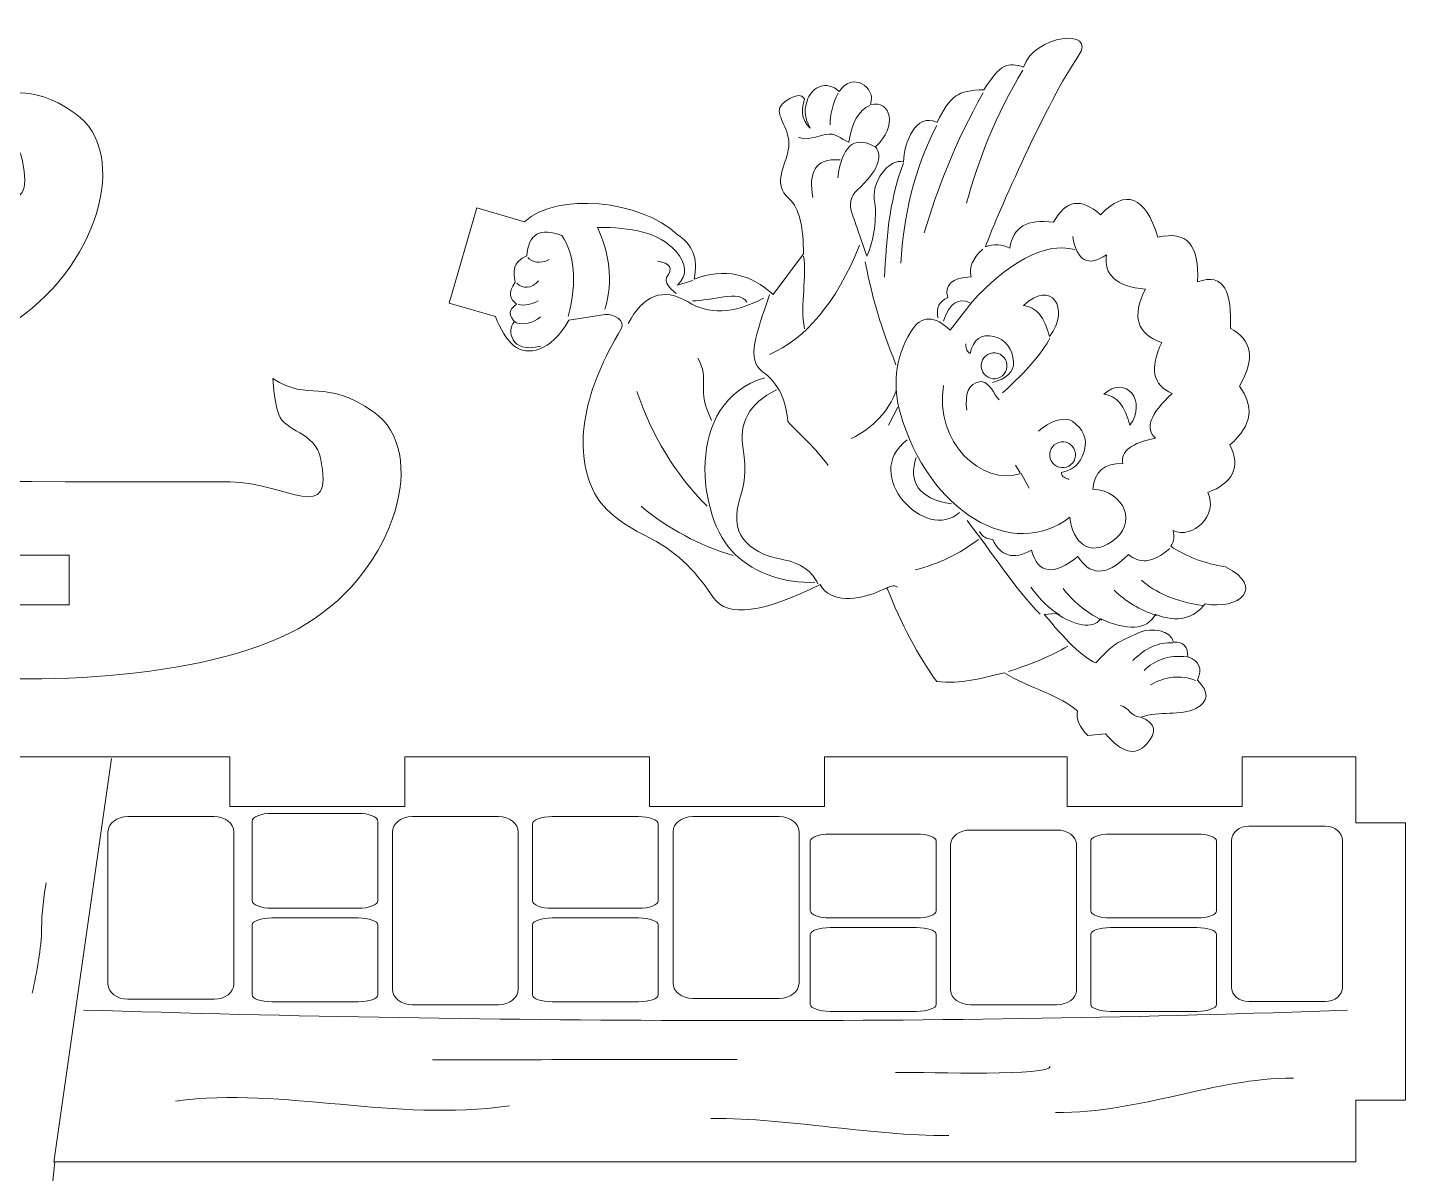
# Model space of a CAD drawing. Header units: centimetres. Extents: x -16.2 to 16.2, y -18.7 to 18.7.
# Drawn here: x -1.65 to 6.68, y 11.78 to 18.71 of the extents above; entities that cross this region are included whole.
import ezdxf

# ---------------------------------------------------------------- set-up
doc = ezdxf.new("R2010")
doc.units = ezdxf.units.CM
doc.header["$MEASUREMENT"] = 0
doc.layers.add('layer 1', color=7, linetype='Continuous')

msp = doc.modelspace()

# ---------------------------------------------------------------- linework, layer by layer
at = {"layer": 'layer 1', "color": 240, "lineweight": 9}
for points, knots in [([(-15.74537, 18.27541), (-15.74537, 18.27541), (-14.22938, 17.47435), (-14.22938, 17.47435), (-14.22938, 17.47435), (-14.22938, 17.47435), (-13.02901, 18.70511), (-13.02901, 18.70511), (-13.02901, 18.70511), (-13.02901, 18.70511), (-13.1889, 17.78082), (-13.1889, 17.78082), (-13.1889, 17.78082), (-9.2935, 17.78083), (-5.27611, 17.78358), (-2.2268, 17.78082), (-2.2268, 17.78082), (-1.88546, 17.78051), (-1.59526, 17.49225), (-1.68437, 17.91549), (-1.68437, 17.91549), (-1.71751, 18.07285), (-1.90271, 18.07797), (-1.93671, 18.17915), (-1.93671, 18.17915), (-1.96315, 18.25783), (-1.96801, 18.33661), (-1.97175, 18.39679), (-1.97175, 18.39679), (-1.74883, 18.24921), (-1.66489, 18.40637), (-1.36293, 18.19385), (-1.36293, 18.19385), (-1.02394, 17.95528), (-1.22515, 17.24724), (-1.76728, 16.91337), (-1.76728, 16.91337), (-2.30803, 16.58034), (-3.39943, 16.52777), (-4.14095, 16.61992), (-4.14095, 16.61992), (-6.28019, 16.88578), (-7.03886, 15.86755), (-7.72677, 16.817), (-7.72677, 16.817), (-8.76906, 15.77471), (-11.01886, 16.99755), (-12.03905, 16.38244), (-12.03905, 16.38244), (-12.03905, 16.38244), (-11.78061, 16.25506), (-11.78061, 16.25506), (-11.78061, 16.25506), (-11.78061, 16.25506), (-13.47993, 16.00997), (-13.47993, 16.00997), (-13.47993, 16.00997), (-13.47993, 16.00997), (-13.72501, 14.31066), (-13.72501, 14.31066), (-13.72501, 14.31066), (-13.72501, 14.31066), (-13.85239, 14.56909), (-13.85239, 14.56909), (-13.85239, 14.56909), (-14.46751, 13.5489), (-13.24466, 11.2991), (-14.28695, 10.25681), (-14.28695, 10.25681), (-13.33751, 9.5689), (-14.35573, 8.81023), (-14.08988, 6.671), (-14.08988, 6.671), (-13.99773, 5.92947), (-14.0503, 4.83807), (-14.38333, 4.29732), (-14.38333, 4.29732), (-14.7172, 3.75519), (-15.42524, 3.55398), (-15.66381, 3.89297), (-15.66381, 3.89297), (-15.87633, 4.19493), (-15.71917, 4.27888), (-15.86675, 4.50179), (-15.86675, 4.50179), (-15.80657, 4.49805), (-15.72779, 4.49319), (-15.6491, 4.46675), (-15.6491, 4.46675), (-15.54792, 4.43276), (-15.5428, 4.24755), (-15.38544, 4.21442), (-15.38544, 4.21442), (-14.96221, 4.12531), (-15.25035, 4.41325), (-15.25057, 4.75462), (-15.25057, 4.75462), (-15.25249, 7.80471), (-15.24967, 11.82329), (-15.25056, 15.71964), (-15.25056, 15.71964), (-15.25056, 15.71964), (-16.17507, 15.55905), (-16.17507, 15.55905), (-16.17507, 15.55905), (-16.17507, 15.55905), (-14.94431, 16.75942), (-14.94431, 16.75942), (-14.94431, 16.75942), (-14.94431, 16.75942), (-15.74537, 18.27541), (-15.74537, 18.27541)], [0, 0, 0, 0, 0.0344828, 0.0344828, 0.0344828, 0.0344828, 0.0689655, 0.0689655, 0.0689655, 0.0689655, 0.1034483, 0.1034483, 0.1034483, 0.1034483, 0.137931, 0.137931, 0.137931, 0.137931, 0.1724138, 0.1724138, 0.1724138, 0.1724138, 0.2068966, 0.2068966, 0.2068966, 0.2068966, 0.2413793, 0.2413793, 0.2413793, 0.2413793, 0.2758621, 0.2758621, 0.2758621, 0.2758621, 0.3103448, 0.3103448, 0.3103448, 0.3103448, 0.3448276, 0.3448276, 0.3448276, 0.3448276, 0.3793103, 0.3793103, 0.3793103, 0.3793103, 0.4137931, 0.4137931, 0.4137931, 0.4137931, 0.4482759, 0.4482759, 0.4482759, 0.4482759, 0.4827586, 0.4827586, 0.4827586, 0.4827586, 0.5172414, 0.5172414, 0.5172414, 0.5172414, 0.5517241, 0.5517241, 0.5517241, 0.5517241, 0.5862069, 0.5862069, 0.5862069, 0.5862069, 0.6206897, 0.6206897, 0.6206897, 0.6206897, 0.6551724, 0.6551724, 0.6551724, 0.6551724, 0.6896552, 0.6896552, 0.6896552, 0.6896552, 0.7241379, 0.7241379, 0.7241379, 0.7241379, 0.7586207, 0.7586207, 0.7586207, 0.7586207, 0.7931034, 0.7931034, 0.7931034, 0.7931034, 0.8275862, 0.8275862, 0.8275862, 0.8275862, 0.862069, 0.862069, 0.862069, 0.862069, 0.8965517, 0.8965517, 0.8965517, 0.8965517, 0.9310345, 0.9310345, 0.9310345, 0.9310345, 1, 1, 1, 1]), ([(1.35488, 17.53891), (1.35488, 17.53891), (1.06696, 17.62318), (1.06696, 17.62318), (1.06696, 17.62318), (1.06696, 17.62318), (0.89841, 17.04735), (0.89841, 17.04735), (0.89841, 17.04735), (0.89841, 17.04735), (1.17861, 16.96533), (1.17861, 16.96533), (1.17861, 16.96533), (1.20858, 16.89255), (1.24349, 16.82678), (1.29097, 16.78896), (1.29097, 16.78896), (1.37175, 16.7246), (1.51609, 16.75007), (1.62219, 16.94281), (1.62219, 16.94281), (1.62219, 16.94281), (1.84245, 16.97823), (1.84245, 16.97823), (1.84245, 16.97823), (1.89236, 16.98383), (1.96799, 16.94015), (1.94037, 16.89217), (1.94037, 16.89217), (1.7242, 16.53281), (1.63598, 16.17697), (1.77894, 15.898), (1.77894, 15.898), (1.83889, 15.78102), (1.96542, 15.69978), (2.1211, 15.62157), (2.1211, 15.62157), (2.292, 15.53571), (2.40358, 15.40464), (2.49838, 15.26435), (2.49838, 15.26435), (2.58141, 15.14149), (2.8039, 15.17515), (3.14334, 15.34451), (3.14334, 15.34451), (3.20514, 15.22717), (3.38427, 15.25457), (3.4828, 15.29669), (3.4828, 15.29669), (3.4828, 15.29669), (3.54741, 15.32431), (3.54741, 15.32431), (3.54741, 15.32431), (3.63566, 15.10471), (3.73521, 14.91379), (3.84843, 14.75755), (3.84843, 14.75755), (3.99756, 14.74174), (4.1188, 14.7769), (4.25602, 14.80977), (4.25602, 14.80977), (4.4033, 14.7211), (4.60259, 14.6719), (4.70093, 14.57853), (4.70093, 14.57853), (4.69089, 14.53204), (4.71174, 14.48284), (4.76351, 14.43094), (4.76351, 14.43094), (4.76351, 14.43094), (4.87074, 14.44069), (4.87074, 14.44069), (4.87074, 14.44069), (4.96575, 14.33059), (5.0484, 14.29979), (5.11875, 14.37985), (5.11875, 14.37985), (5.18384, 14.45394), (5.17397, 14.50676), (5.08416, 14.54275), (5.08416, 14.54275), (5.19384, 14.58176), (5.32771, 14.54941), (5.41561, 14.59487), (5.41561, 14.59487), (5.49606, 14.63648), (5.49789, 14.69633), (5.42568, 14.76597), (5.42568, 14.76597), (5.45724, 14.83591), (5.43767, 14.88277), (5.36694, 14.90656), (5.36694, 14.90656), (5.37003, 14.96842), (5.34156, 14.9983), (5.28153, 14.9962), (5.28153, 14.9962), (5.26612, 15.06667), (5.14956, 15.08695), (5.07308, 15.05357), (5.07308, 15.05357), (4.94069, 14.9958), (4.91426, 14.98146), (4.83594, 14.89634), (4.83594, 14.89634), (4.83594, 14.89634), (4.81026, 14.87125), (4.81026, 14.87125), (4.81026, 14.87125), (4.73257, 14.89976), (4.61991, 15.02024), (4.4994, 15.16286), (4.4994, 15.16286), (4.4994, 15.16286), (4.56841, 15.16967), (4.56841, 15.16967), (4.56841, 15.16967), (4.68849, 15.09747), (4.78765, 15.06904), (4.84088, 15.13693), (4.84088, 15.13693), (4.99927, 15.0663), (5.116, 15.06454), (5.17182, 15.16345), (5.17182, 15.16345), (5.30765, 15.11061), (5.4038, 15.14093), (5.47282, 15.22813), (5.47282, 15.22813), (5.67507, 15.18718), (5.8418, 15.32947), (5.59637, 15.45092), (5.59637, 15.45092), (5.46598, 15.47147), (5.35758, 15.51569), (5.26423, 15.57613), (5.26423, 15.57613), (5.28442, 15.60621), (5.28915, 15.63765), (5.27842, 15.67044), (5.27842, 15.67044), (5.3946, 15.61654), (5.55571, 15.76349), (5.48905, 15.90119), (5.48905, 15.90119), (5.6381, 15.95828), (5.69138, 16.05375), (5.62242, 16.18915), (5.62242, 16.18915), (5.76413, 16.31311), (5.76582, 16.4251), (5.67961, 16.54399), (5.67961, 16.54399), (5.7787, 16.71177), (5.75431, 16.82802), (5.62531, 16.89342), (5.62531, 16.89342), (5.63507, 17.10759), (5.59032, 17.23584), (5.42572, 17.17513), (5.42572, 17.17513), (5.44029, 17.39761), (5.36082, 17.48747), (5.1873, 17.4447), (5.1873, 17.4447), (5.10912, 17.69472), (4.99322, 17.74039), (4.83959, 17.58173), (4.83959, 17.58173), (4.7221, 17.68624), (4.62748, 17.67084), (4.55578, 17.53553), (4.55578, 17.53553), (4.39663, 17.55899), (4.3079, 17.50454), (4.29178, 17.37983), (4.29178, 17.37983), (4.24308, 17.40396), (4.19352, 17.40624), (4.14308, 17.3867), (4.14308, 17.3867), (4.21648, 17.58783), (4.52419, 18.27941), (4.70501, 18.54081), (4.70501, 18.54081), (4.82447, 18.71349), (4.43493, 18.67075), (4.37417, 18.4738), (4.37417, 18.4738), (4.27813, 18.50633), (4.23568, 18.49568), (4.13331, 18.33678), (4.13331, 18.33678), (3.97427, 18.33419), (3.93084, 18.30045), (3.85116, 18.13993), (3.85116, 18.13993), (3.72055, 18.20193), (3.65069, 18.0155), (3.64769, 17.90046), (3.64769, 17.90046), (3.5637, 17.92628), (3.44332, 17.77818), (3.47477, 17.65146), (3.47477, 17.65146), (3.48449, 17.56559), (3.47256, 17.43117), (3.42554, 17.32974), (3.42554, 17.32974), (3.42554, 17.32974), (3.3368, 17.58677), (3.3368, 17.58677), (3.3368, 17.58677), (3.31549, 17.64159), (3.32693, 17.69361), (3.36894, 17.73223), (3.36894, 17.73223), (3.49056, 17.84399), (3.52641, 17.93193), (3.47885, 17.99177), (3.47885, 17.99177), (3.61232, 18.11737), (3.5735, 18.27621), (3.44797, 18.24761), (3.44797, 18.24761), (3.48645, 18.35742), (3.33184, 18.44842), (3.25946, 18.32629), (3.25946, 18.32629), (3.17935, 18.39873), (3.09799, 18.35195), (3.06978, 18.2838), (3.06978, 18.2838), (3.04694, 18.22496), (3.04446, 18.17405), (3.0834, 18.10522), (3.0834, 18.10522), (3.02115, 18.15947), (3.03506, 18.22912), (3.04875, 18.28277), (3.04875, 18.28277), (3.0183, 18.33845), (2.89235, 18.25829), (2.89539, 18.21037), (2.89539, 18.21037), (2.89976, 18.14153), (2.981, 18.06806), (2.94508, 17.9493), (2.94508, 17.9493), (2.93416, 17.91321), (2.92324, 17.87712), (2.91233, 17.84104), (2.91233, 17.84104), (2.89401, 17.78049), (2.903, 17.7241), (2.95499, 17.67786), (2.95499, 17.67786), (3.02079, 17.62179), (3.04179, 17.49818), (3.04242, 17.34388), (3.04242, 17.34388), (3.04242, 17.34388), (2.85879, 17.09794), (2.85879, 17.09794), (2.85879, 17.09794), (2.72344, 17.22127), (2.56725, 17.26457), (2.38066, 17.19089), (2.38066, 17.19089), (2.40918, 17.32087), (2.36751, 17.40654), (2.27783, 17.4619), (2.27783, 17.4619), (2.05978, 17.67156), (1.54817, 17.71932), (1.35488, 17.53891)], [0, 0, 0, 0, 0.0142857, 0.0142857, 0.0142857, 0.0142857, 0.0285714, 0.0285714, 0.0285714, 0.0285714, 0.0428571, 0.0428571, 0.0428571, 0.0428571, 0.0571429, 0.0571429, 0.0571429, 0.0571429, 0.0714286, 0.0714286, 0.0714286, 0.0714286, 0.0857143, 0.0857143, 0.0857143, 0.0857143, 0.1, 0.1, 0.1, 0.1, 0.1142857, 0.1142857, 0.1142857, 0.1142857, 0.1285714, 0.1285714, 0.1285714, 0.1285714, 0.1428571, 0.1428571, 0.1428571, 0.1428571, 0.1571429, 0.1571429, 0.1571429, 0.1571429, 0.1714286, 0.1714286, 0.1714286, 0.1714286, 0.1857143, 0.1857143, 0.1857143, 0.1857143, 0.2, 0.2, 0.2, 0.2, 0.2142857, 0.2142857, 0.2142857, 0.2142857, 0.2285714, 0.2285714, 0.2285714, 0.2285714, 0.2428571, 0.2428571, 0.2428571, 0.2428571, 0.2571429, 0.2571429, 0.2571429, 0.2571429, 0.2714286, 0.2714286, 0.2714286, 0.2714286, 0.2857143, 0.2857143, 0.2857143, 0.2857143, 0.3, 0.3, 0.3, 0.3, 0.3142857, 0.3142857, 0.3142857, 0.3142857, 0.3285714, 0.3285714, 0.3285714, 0.3285714, 0.3428571, 0.3428571, 0.3428571, 0.3428571, 0.3571429, 0.3571429, 0.3571429, 0.3571429, 0.3714286, 0.3714286, 0.3714286, 0.3714286, 0.3857143, 0.3857143, 0.3857143, 0.3857143, 0.4, 0.4, 0.4, 0.4, 0.4142857, 0.4142857, 0.4142857, 0.4142857, 0.4285714, 0.4285714, 0.4285714, 0.4285714, 0.4428571, 0.4428571, 0.4428571, 0.4428571, 0.4571429, 0.4571429, 0.4571429, 0.4571429, 0.4714286, 0.4714286, 0.4714286, 0.4714286, 0.4857143, 0.4857143, 0.4857143, 0.4857143, 0.5, 0.5, 0.5, 0.5, 0.5142857, 0.5142857, 0.5142857, 0.5142857, 0.5285714, 0.5285714, 0.5285714, 0.5285714, 0.5428571, 0.5428571, 0.5428571, 0.5428571, 0.5571429, 0.5571429, 0.5571429, 0.5571429, 0.5714286, 0.5714286, 0.5714286, 0.5714286, 0.5857143, 0.5857143, 0.5857143, 0.5857143, 0.6, 0.6, 0.6, 0.6, 0.6142857, 0.6142857, 0.6142857, 0.6142857, 0.6285714, 0.6285714, 0.6285714, 0.6285714, 0.6428571, 0.6428571, 0.6428571, 0.6428571, 0.6571429, 0.6571429, 0.6571429, 0.6571429, 0.6714286, 0.6714286, 0.6714286, 0.6714286, 0.6857143, 0.6857143, 0.6857143, 0.6857143, 0.7, 0.7, 0.7, 0.7, 0.7142857, 0.7142857, 0.7142857, 0.7142857, 0.7285714, 0.7285714, 0.7285714, 0.7285714, 0.7428571, 0.7428571, 0.7428571, 0.7428571, 0.7571429, 0.7571429, 0.7571429, 0.7571429, 0.7714286, 0.7714286, 0.7714286, 0.7714286, 0.7857143, 0.7857143, 0.7857143, 0.7857143, 0.8, 0.8, 0.8, 0.8, 0.8142857, 0.8142857, 0.8142857, 0.8142857, 0.8285714, 0.8285714, 0.8285714, 0.8285714, 0.8428571, 0.8428571, 0.8428571, 0.8428571, 0.8571429, 0.8571429, 0.8571429, 0.8571429, 0.8714286, 0.8714286, 0.8714286, 0.8714286, 0.8857143, 0.8857143, 0.8857143, 0.8857143, 0.9, 0.9, 0.9, 0.9, 0.9142857, 0.9142857, 0.9142857, 0.9142857, 0.9285714, 0.9285714, 0.9285714, 0.9285714, 0.9428571, 0.9428571, 0.9428571, 0.9428571, 0.9571429, 0.9571429, 0.9571429, 0.9571429, 0.9714286, 0.9714286, 0.9714286, 0.9714286, 1, 1, 1, 1]), ([(-13.43597, 15.96539), (-9.19741, 15.98994), (-4.66472, 15.96923), (-0.42609, 15.96539), (-0.42609, 15.96539), (-0.08474, 15.96508), (0.20969, 15.68674), (0.12057, 16.10998), (0.12057, 16.10998), (0.08745, 16.26735), (-0.09778, 16.27246), (-0.13177, 16.37364), (-0.13177, 16.37364), (-0.1582, 16.45233), (-0.16307, 16.53111), (-0.16681, 16.59129), (-0.16681, 16.59129), (0.05612, 16.44371), (0.14006, 16.60086), (0.44202, 16.38835), (0.44202, 16.38835), (0.78101, 16.14978), (0.5798, 15.44174), (0.03767, 15.10787), (0.03767, 15.10787), (-0.50309, 14.77484), (-1.59449, 14.72226), (-2.33602, 14.81441), (-2.33602, 14.81441), (-4.47525, 15.08027), (-5.23392, 14.06205), (-5.92183, 15.01149), (-5.92183, 15.01149), (-6.96412, 13.9692), (-9.1417, 15.05209), (-10.23411, 14.57693), (-10.23411, 14.57693), (-10.73333, 14.35979), (-11.31542, 14.44934), (-11.85608, 14.38554), (-11.85608, 14.38554), (-11.91735, 13.8474), (-11.82426, 13.26795), (-12.03991, 12.77113), (-12.03991, 12.77113), (-12.51423, 11.67836), (-11.43973, 9.4936), (-12.48202, 8.45131), (-12.48202, 8.45131), (-11.53257, 7.76339), (-12.5508, 7.00473), (-12.28494, 4.86549), (-12.28494, 4.86549), (-12.19279, 4.12396), (-12.24536, 3.03257), (-12.57839, 2.49181), (-12.57839, 2.49181), (-12.91225, 1.94969), (-13.6203, 1.74847), (-13.85887, 2.08747), (-13.85887, 2.08747), (-14.07139, 2.38943), (-13.91422, 2.47337), (-14.06181, 2.69629), (-14.06181, 2.69629), (-14.00163, 2.69255), (-13.92285, 2.68769), (-13.84416, 2.66124), (-13.84416, 2.66124), (-13.74298, 2.62725), (-13.73785, 2.44204), (-13.58051, 2.40891), (-13.58051, 2.40891), (-13.15728, 2.3198), (-13.43575, 2.62116), (-13.43597, 2.96251), (-13.43597, 2.96251), (-13.43597, 2.96251), (-13.43597, 15.96539), (-13.43597, 15.96539)], [0, 0, 0, 0, 0.047619, 0.047619, 0.047619, 0.047619, 0.0952381, 0.0952381, 0.0952381, 0.0952381, 0.1428571, 0.1428571, 0.1428571, 0.1428571, 0.1904762, 0.1904762, 0.1904762, 0.1904762, 0.2380952, 0.2380952, 0.2380952, 0.2380952, 0.2857143, 0.2857143, 0.2857143, 0.2857143, 0.3333333, 0.3333333, 0.3333333, 0.3333333, 0.3809524, 0.3809524, 0.3809524, 0.3809524, 0.4285714, 0.4285714, 0.4285714, 0.4285714, 0.4761905, 0.4761905, 0.4761905, 0.4761905, 0.5238095, 0.5238095, 0.5238095, 0.5238095, 0.5714286, 0.5714286, 0.5714286, 0.5714286, 0.6190476, 0.6190476, 0.6190476, 0.6190476, 0.6666667, 0.6666667, 0.6666667, 0.6666667, 0.7142857, 0.7142857, 0.7142857, 0.7142857, 0.7619048, 0.7619048, 0.7619048, 0.7619048, 0.8095238, 0.8095238, 0.8095238, 0.8095238, 0.8571429, 0.8571429, 0.8571429, 0.8571429, 0.9047619, 0.9047619, 0.9047619, 0.9047619, 1, 1, 1, 1]), ([(-2.40004, 15.52135), (-2.40004, 15.52135), (-1.40006, 15.52135), (-1.40006, 15.52135), (-1.40006, 15.52135), (-1.40006, 15.52135), (-1.40006, 15.22136), (-1.40006, 15.22136), (-1.40006, 15.22136), (-1.40006, 15.22136), (-2.40004, 15.22136), (-2.40004, 15.22136), (-2.40004, 15.22136), (-2.40004, 15.22136), (-2.40004, 15.52135), (-2.40004, 15.52135)], [0, 0, 0, 0, 0.2, 0.2, 0.2, 0.2, 0.4, 0.4, 0.4, 0.4, 0.6, 0.6, 0.6, 0.6, 1, 1, 1, 1]), ([(-1.75265, 7.46021), (-1.7509, 8.95595), (-1.6393, 10.40851), (-1.48645, 11.85251), (-1.48645, 11.85251), (-1.48645, 11.85251), (6.38433, 11.85251), (6.38433, 11.85251), (6.38433, 11.85251), (6.38433, 11.85251), (6.38433, 12.22519), (6.38433, 12.22519), (6.38433, 12.22519), (6.38433, 12.22519), (6.68432, 12.22519), (6.68432, 12.22519), (6.68432, 12.22519), (6.68432, 12.22519), (6.68432, 13.90225), (6.68432, 13.90225), (6.68432, 13.90225), (6.68432, 13.90225), (6.38433, 13.90225), (6.38433, 13.90225), (6.38433, 13.90225), (6.38433, 13.90225), (6.38433, 14.30155), (6.38433, 14.30155), (6.38433, 14.30155), (6.38433, 14.30155), (5.6971, 14.30156), (5.6971, 14.30156), (5.6971, 14.30156), (5.6971, 14.30156), (5.6971, 14.00155), (5.6971, 14.00155), (5.6971, 14.00155), (5.6971, 14.00155), (4.63794, 14.00155), (4.63794, 14.00155), (4.63794, 14.00155), (4.63794, 14.00155), (4.63794, 14.30156), (4.63794, 14.30156), (4.63794, 14.30156), (4.63794, 14.30156), (3.17063, 14.30156), (3.17063, 14.30156), (3.17063, 14.30156), (3.17063, 14.30156), (3.17063, 14.00155), (3.17063, 14.00155), (3.17063, 14.00155), (3.17063, 14.00155), (2.11145, 14.00155), (2.11145, 14.00155), (2.11145, 14.00155), (2.11145, 14.00155), (2.11145, 14.30156), (2.11145, 14.30156), (2.11145, 14.30156), (2.11145, 14.30156), (0.63062, 14.30156), (0.63062, 14.30156), (0.63062, 14.30156), (0.63062, 14.30156), (0.63062, 14.00155), (0.63062, 14.00155), (0.63062, 14.00155), (0.63062, 14.00155), (-0.42857, 14.00155), (-0.42857, 14.00155), (-0.42857, 14.00155), (-0.42857, 14.00155), (-0.42851, 14.30155), (-0.42851, 14.30155), (-0.42851, 14.30155), (-0.42851, 14.30155), (-1.14039, 14.30155), (-1.14039, 14.30155), (-1.14039, 14.30155), (-1.14039, 14.30155), (-2.32291, 14.30156), (-2.32291, 14.30156), (-2.32291, 14.30156), (-2.32291, 14.30156), (-2.67918, 14.31051), (-2.67918, 14.31051), (-2.67918, 14.31051), (-2.67918, 14.31051), (-9.52946, 7.46021), (-9.52946, 7.46021), (-9.52946, 7.46021), (-9.52946, 7.46021), (-2.68796, 0.6187), (-2.68796, 0.6187), (-2.68796, 0.6187), (-2.68796, 0.6187), (-0.42857, 0.61887), (-0.42857, 0.61887), (-0.42857, 0.61887), (-0.42857, 0.61887), (-0.42857, 0.91887), (-0.42857, 0.91887), (-0.42857, 0.91887), (-0.42857, 0.91887), (0.63062, 0.91887), (0.63062, 0.91887), (0.63062, 0.91887), (0.63062, 0.91887), (0.63062, 0.61887), (0.63062, 0.61887), (0.63062, 0.61887), (0.63062, 0.61887), (2.11145, 0.61887), (2.11145, 0.61887), (2.11145, 0.61887), (2.11145, 0.61887), (2.11145, 0.91887), (2.11145, 0.91887), (2.11145, 0.91887), (2.11145, 0.91887), (3.17063, 0.91887), (3.17063, 0.91887), (3.17063, 0.91887), (3.17063, 0.91887), (3.17063, 0.61887), (3.17063, 0.61887), (3.17063, 0.61887), (3.17063, 0.61887), (4.63794, 0.61887), (4.63794, 0.61887), (4.63794, 0.61887), (4.63794, 0.61887), (4.63794, 0.91887), (4.63794, 0.91887), (4.63794, 0.91887), (4.63794, 0.91887), (5.6971, 0.91887), (5.6971, 0.91887), (5.6971, 0.91887), (5.6971, 0.91887), (5.6971, 0.61887), (5.6971, 0.61887), (5.6971, 0.61887), (5.6971, 0.61887), (6.38433, 0.61887), (6.38433, 0.61887), (6.38433, 0.61887), (6.38433, 0.61887), (6.38433, 1.01817), (6.38433, 1.01817), (6.38433, 1.01817), (6.38433, 1.01817), (6.68431, 1.01817), (6.68431, 1.01817), (6.68431, 1.01817), (6.68431, 1.01817), (6.68431, 2.69523), (6.68431, 2.69523), (6.68431, 2.69523), (6.68431, 2.69523), (6.38433, 2.69523), (6.38433, 2.69523), (6.38433, 2.69523), (6.38433, 2.69523), (6.38433, 3.06791), (6.38433, 3.06791), (6.38433, 3.06791), (6.38433, 3.06791), (-1.48645, 3.06791), (-1.48645, 3.06791), (-1.48645, 3.06791), (-1.6393, 4.51191), (-1.7509, 5.96447), (-1.75265, 7.46021)], [0, 0, 0, 0, 0.0222222, 0.0222222, 0.0222222, 0.0222222, 0.0444444, 0.0444444, 0.0444444, 0.0444444, 0.0666667, 0.0666667, 0.0666667, 0.0666667, 0.0888889, 0.0888889, 0.0888889, 0.0888889, 0.1111111, 0.1111111, 0.1111111, 0.1111111, 0.1333333, 0.1333333, 0.1333333, 0.1333333, 0.1555556, 0.1555556, 0.1555556, 0.1555556, 0.1777778, 0.1777778, 0.1777778, 0.1777778, 0.2, 0.2, 0.2, 0.2, 0.2222222, 0.2222222, 0.2222222, 0.2222222, 0.2444444, 0.2444444, 0.2444444, 0.2444444, 0.2666667, 0.2666667, 0.2666667, 0.2666667, 0.2888889, 0.2888889, 0.2888889, 0.2888889, 0.3111111, 0.3111111, 0.3111111, 0.3111111, 0.3333333, 0.3333333, 0.3333333, 0.3333333, 0.3555556, 0.3555556, 0.3555556, 0.3555556, 0.3777778, 0.3777778, 0.3777778, 0.3777778, 0.4, 0.4, 0.4, 0.4, 0.4222222, 0.4222222, 0.4222222, 0.4222222, 0.4444444, 0.4444444, 0.4444444, 0.4444444, 0.4666667, 0.4666667, 0.4666667, 0.4666667, 0.4888889, 0.4888889, 0.4888889, 0.4888889, 0.5111111, 0.5111111, 0.5111111, 0.5111111, 0.5333333, 0.5333333, 0.5333333, 0.5333333, 0.5555556, 0.5555556, 0.5555556, 0.5555556, 0.5777778, 0.5777778, 0.5777778, 0.5777778, 0.6, 0.6, 0.6, 0.6, 0.6222222, 0.6222222, 0.6222222, 0.6222222, 0.6444444, 0.6444444, 0.6444444, 0.6444444, 0.6666667, 0.6666667, 0.6666667, 0.6666667, 0.6888889, 0.6888889, 0.6888889, 0.6888889, 0.7111111, 0.7111111, 0.7111111, 0.7111111, 0.7333333, 0.7333333, 0.7333333, 0.7333333, 0.7555556, 0.7555556, 0.7555556, 0.7555556, 0.7777778, 0.7777778, 0.7777778, 0.7777778, 0.8, 0.8, 0.8, 0.8, 0.8222222, 0.8222222, 0.8222222, 0.8222222, 0.8444444, 0.8444444, 0.8444444, 0.8444444, 0.8666667, 0.8666667, 0.8666667, 0.8666667, 0.8888889, 0.8888889, 0.8888889, 0.8888889, 0.9111111, 0.9111111, 0.9111111, 0.9111111, 0.9333333, 0.9333333, 0.9333333, 0.9333333, 0.9555556, 0.9555556, 0.9555556, 0.9555556, 1, 1, 1, 1])]:
    msp.add_open_spline(points, degree=3, knots=knots, dxfattribs=at)
at = {"layer": 'layer 1', "color": 250, "lineweight": 9}
for points in [[(4.02977, 17.65088), (4.09962, 17.91511), (4.20696, 18.18294), (4.36911, 18.45604)], [(3.25309, 18.31762), (3.21858, 18.25102), (3.20246, 18.18705), (3.20473, 18.1257)], [(3.77364, 17.47202), (3.85137, 17.73828), (3.95977, 18.01667), (4.12881, 18.31903)], [(3.6306, 17.28866), (3.65081, 17.574), (3.70869, 17.85393), (3.84947, 18.12194)], [(3.47571, 17.99281), (3.34149, 18.06626), (3.27342, 17.98757), (3.25058, 17.80476)], [(3.09932, 17.68596), (3.07388, 17.83125), (3.10571, 17.92678), (3.26357, 17.91279)], [(3.53297, 17.20383), (3.54444, 17.42311), (3.55516, 17.64551), (3.64726, 17.89503)], [(3.38245, 17.39776), (3.23786, 17.04255), (3.0536, 16.83025), (2.83647, 16.73636)], [(1.50481, 17.30963), (1.44471, 17.28236), (1.40479, 17.29365), (1.37403, 17.32245)], [(3.04169, 17.3314), (3.0678, 17.21198), (3.01847, 17.04169), (3.04949, 16.89134)], [(3.60191, 16.67389), (3.50369, 16.92268), (3.46885, 17.04181), (3.41506, 17.29721)], [(1.44039, 17.18062), (1.39205, 17.13417), (1.34803, 17.13009), (1.30833, 17.16837)], [(2.69953, 17.05328), (2.65944, 17.12893), (2.48071, 17.05846), (2.3713, 17.06105)], [(1.43818, 17.06128), (1.39804, 17.03869), (1.35735, 17.0308), (1.31612, 17.03762)], [(4.04992, 17.04794), (3.97913, 17.08297), (3.92549, 17.04623), (3.88897, 16.93775)], [(1.29137, 16.93073), (1.24904, 16.88719), (1.26713, 16.73755), (1.45329, 16.78629)], [(4.5328, 16.83476), (4.49211, 16.74936), (4.39065, 16.63614), (4.2476, 16.50387)], [(2.48696, 16.3374), (2.39107, 16.52006), (2.47968, 16.5878), (2.4026, 16.71386)], [(2.46081, 15.81838), (2.26281, 16.01496), (2.12434, 16.24857), (2.03522, 16.51285)], [(3.60254, 16.51592), (3.55669, 16.39111), (3.4664, 16.29485), (3.33164, 16.22712)], [(3.61327, 16.41726), (3.61327, 16.41726), (3.55789, 16.30767), (3.55789, 16.30767)], [(3.98549, 15.78097), (3.78637, 15.59344), (3.38425, 16.00971), (3.67031, 16.22001)], [(3.93883, 15.83187), (3.73316, 15.86522), (3.6774, 15.96609), (3.72421, 16.11315)], [(4.32571, 16.06664), (4.32571, 16.06664), (4.35432, 16.0206), (4.35432, 16.0206)], [(2.61745, 15.52098), (2.4114, 15.57921), (2.22731, 15.68181), (2.05976, 15.81785)], [(4.47468, 15.16568), (4.32637, 15.3116), (4.18045, 15.54534), (4.03207, 15.73089)], [(4.10078, 15.61752), (3.98771, 15.52943), (3.85917, 15.46959), (3.71783, 15.43316)], [(3.61235, 15.3279), (3.58784, 15.34491), (3.56703, 15.33352), (3.54492, 15.32142)], [(5.45909, 15.21769), (5.28787, 15.24295), (5.16935, 15.29705), (5.0869, 15.37089)], [(4.5923, 15.16154), (4.5305, 15.19321), (4.47348, 15.25572), (4.4177, 15.32913)], [(4.84822, 15.12856), (4.74634, 15.17974), (4.67081, 15.24534), (4.61329, 15.32081)], [(5.17828, 15.15776), (5.07847, 15.19086), (4.99311, 15.24147), (4.9222, 15.3096)], [(4.64175, 14.97233), (4.54234, 14.91193), (4.42014, 14.86189), (4.28234, 14.81894)], [(5.27642, 14.99159), (5.19271, 14.99745), (5.11242, 14.96193), (5.03555, 14.88503)], [(5.36587, 14.90716), (5.2453, 14.9211), (5.16551, 14.88466), (5.10427, 14.82531)], [(5.41501, 14.76464), (5.32412, 14.79901), (5.23293, 14.78998), (5.14148, 14.73754)], [(5.07939, 14.54137), (5.01916, 14.55046), (5.01414, 14.59697), (4.9607, 14.61339)], [(-1.49263, 11.8497), (-1.49263, 11.8497), (-1.14473, 14.29313), (-1.14473, 14.29313)], [(-1.31378, 12.77076), (1.17368, 12.69351), (3.95468, 12.67806), (6.33399, 12.77076)], [(0.79891, 12.47031), (1.39206, 12.47031), (2.17559, 12.47154), (2.64094, 12.47154)], [(3.59882, 12.39381), (3.82433, 12.39381), (4.53472, 12.37133), (4.53472, 12.42861)], [(4.56675, 12.15021), (5.1005, 12.15021), (5.51719, 12.35901), (6.0066, 12.35901)], [(-0.75669, 12.21981), (-0.0909, 12.30693), (0.56213, 12.09106), (1.26318, 12.19134)], [(2.48295, 12.11541), (2.97417, 12.11541), (3.43264, 12.01101), (3.9228, 12.01101)]]:
    msp.add_open_spline(points, degree=3, dxfattribs=at)
for points, knots in [([(3.44382, 18.2421), (3.37699, 18.21274), (3.33444, 18.139), (3.31617, 18.02087), (3.31617, 18.02087), (3.26937, 18.03612), (3.24096, 18.08117), (3.17579, 18.06661), (3.17579, 18.06661), (3.12919, 18.0562), (3.05447, 18.027), (3.01305, 18.05)], [0, 0, 0, 0, 0.25, 0.25, 0.25, 0.25, 0.5, 0.5, 0.5, 0.5, 1, 1, 1, 1]), ([(1.61936, 16.96579), (1.67627, 17.18396), (1.65539, 17.34103), (1.58127, 17.45629), (1.58127, 17.45629), (1.44966, 17.50658), (1.37866, 17.46513), (1.36826, 17.33194), (1.36826, 17.33194), (1.28298, 17.29719), (1.2848, 17.23695), (1.29906, 17.17307), (1.29906, 17.17307), (1.2482, 17.10623), (1.27156, 17.07086), (1.30552, 17.03999), (1.30552, 17.03999), (1.25619, 17.00649), (1.25606, 16.96868), (1.30512, 16.92657), (1.30512, 16.92657), (1.35327, 16.91584), (1.4021, 16.92172), (1.45237, 16.9642)], [0, 0, 0, 0, 0.1428571, 0.1428571, 0.1428571, 0.1428571, 0.2857143, 0.2857143, 0.2857143, 0.2857143, 0.4285714, 0.4285714, 0.4285714, 0.4285714, 0.5714286, 0.5714286, 0.5714286, 0.5714286, 0.7142857, 0.7142857, 0.7142857, 0.7142857, 1, 1, 1, 1]), ([(2.37379, 17.18456), (2.37379, 17.18456), (2.28045, 17.15577), (2.28045, 17.15577), (2.28045, 17.15577), (2.3425, 17.21834), (2.33682, 17.28473), (2.2698, 17.36072), (2.2698, 17.36072), (2.169, 17.47501), (1.99767, 17.50621), (1.79711, 17.50412), (1.79711, 17.50412), (1.86514, 17.35008), (1.89514, 17.18824), (1.84147, 17.00926)], [0, 0, 0, 0, 0.2, 0.2, 0.2, 0.2, 0.4, 0.4, 0.4, 0.4, 0.6, 0.6, 0.6, 0.6, 1, 1, 1, 1]), ([(4.68331, 17.37074), (4.49684, 17.42178), (4.27358, 17.28281), (4.06269, 17.05493), (4.06269, 17.05493), (4.06269, 17.05493), (3.93009, 16.88282), (3.93009, 16.88282), (3.93009, 16.88282), (3.83716, 16.97196), (3.75482, 16.97706), (3.69155, 16.87398), (3.69155, 16.87398), (3.59166, 16.71122), (3.58497, 16.53168), (3.62713, 16.38518), (3.62713, 16.38518), (3.80122, 15.78023), (4.30971, 15.48349), (4.65379, 15.75219), (4.65379, 15.75219), (4.67273, 15.59293), (4.77361, 15.51217), (4.90687, 15.60304), (4.90687, 15.60304), (5.06676, 15.71206), (4.98896, 15.90792), (4.79299, 15.92238), (4.79299, 15.92238), (4.80215, 16.02695), (4.8625, 16.0784), (4.97403, 16.07675), (4.97403, 16.07675), (4.96115, 16.15082), (5.02731, 16.20177), (5.1725, 16.22959), (5.1725, 16.22959), (5.10593, 16.2872), (5.13951, 16.37747), (5.27322, 16.50041), (5.27322, 16.50041), (5.15555, 16.55034), (5.13438, 16.65306), (5.2097, 16.80858), (5.2097, 16.80858), (5.06015, 16.8595), (5.02721, 16.96686), (5.1109, 17.13065), (5.1109, 17.13065), (4.93584, 17.14733), (4.85726, 17.21681), (4.87518, 17.33908), (4.87518, 17.33908), (4.76504, 17.26406), (4.69709, 17.30063), (4.67134, 17.44879)], [0, 0, 0, 0, 0.0666667, 0.0666667, 0.0666667, 0.0666667, 0.1333333, 0.1333333, 0.1333333, 0.1333333, 0.2, 0.2, 0.2, 0.2, 0.2666667, 0.2666667, 0.2666667, 0.2666667, 0.3333333, 0.3333333, 0.3333333, 0.3333333, 0.4, 0.4, 0.4, 0.4, 0.4666667, 0.4666667, 0.4666667, 0.4666667, 0.5333333, 0.5333333, 0.5333333, 0.5333333, 0.6, 0.6, 0.6, 0.6, 0.6666667, 0.6666667, 0.6666667, 0.6666667, 0.7333333, 0.7333333, 0.7333333, 0.7333333, 0.8, 0.8, 0.8, 0.8, 0.8666667, 0.8666667, 0.8666667, 0.8666667, 1, 1, 1, 1]), ([(4.12695, 17.37218), (4.06597, 17.31853), (4.04266, 17.26338), (4.05709, 17.20673), (4.05709, 17.20673), (3.93936, 17.19948), (3.89243, 17.15721), (3.91628, 17.07991), (3.91628, 17.07991), (3.86351, 17.05842), (3.8433, 17.01786), (3.85564, 16.95823)], [0, 0, 0, 0, 0.25, 0.25, 0.25, 0.25, 0.5, 0.5, 0.5, 0.5, 1, 1, 1, 1]), ([(2.27314, 17.10492), (2.22425, 17.14194), (2.20418, 17.17389), (2.21289, 17.20077), (2.21289, 17.20077), (2.25527, 17.25648), (2.23718, 17.28953), (2.15865, 17.2999)], [0, 0, 0, 0, 0.3333333, 0.3333333, 0.3333333, 0.3333333, 1, 1, 1, 1]), ([(4.5311, 16.84412), (4.50345, 16.96154), (4.45087, 17.0242), (4.37342, 17.0321), (4.37342, 17.0321), (4.53978, 17.19286), (4.66113, 17.01698), (4.5311, 16.84412)], [0, 0, 0, 0, 0.3333333, 0.3333333, 0.3333333, 0.3333333, 1, 1, 1, 1]), ([(2.79979, 17.07692), (2.61445, 16.97811), (2.46754, 16.97807), (2.34398, 17.05391), (2.34398, 17.05391), (2.19477, 17.14551), (2.06974, 17.09382), (1.9826, 16.92254)], [0, 0, 0, 0, 0.3333333, 0.3333333, 0.3333333, 0.3333333, 1, 1, 1, 1]), ([(2.83634, 17.09655), (2.75884, 16.86361), (2.69319, 16.7039), (2.79507, 16.63205), (2.79507, 16.63205), (2.89323, 16.56282), (2.93903, 16.45382), (2.94765, 16.33125), (2.94765, 16.33125), (3.02921, 16.24218), (3.11377, 16.17396), (3.19233, 16.06403)], [0, 0, 0, 0, 0.25, 0.25, 0.25, 0.25, 0.5, 0.5, 0.5, 0.5, 1, 1, 1, 1]), ([(4.02399, 16.79977), (4.02656, 16.77962), (4.02248, 16.75827), (4.05167, 16.74292), (4.05167, 16.74292), (4.06884, 16.82432), (4.11788, 16.86491), (4.19459, 16.84512), (4.19459, 16.84512), (4.26747, 16.82632), (4.30894, 16.76877), (4.31336, 16.6907), (4.31336, 16.6907), (4.31674, 16.63111), (4.27045, 16.58951), (4.18607, 16.5662)], [0, 0, 0, 0, 0.2, 0.2, 0.2, 0.2, 0.4, 0.4, 0.4, 0.4, 0.6, 0.6, 0.6, 0.6, 1, 1, 1, 1]), ([(4.12718, 16.62997), (4.14791, 16.59208), (4.19543, 16.57817), (4.23333, 16.5989), (4.23333, 16.5989), (4.2712, 16.61963), (4.28511, 16.66715), (4.26438, 16.70504), (4.26438, 16.70504), (4.24365, 16.74292), (4.19613, 16.75683), (4.15824, 16.7361), (4.15824, 16.7361), (4.12036, 16.71537), (4.10644, 16.66786), (4.12718, 16.62997)], [0, 0, 0, 0, 0.2, 0.2, 0.2, 0.2, 0.4, 0.4, 0.4, 0.4, 0.6, 0.6, 0.6, 0.6, 1, 1, 1, 1]), ([(3.1108, 15.35805), (2.93298, 15.35101), (2.75621, 15.40644), (2.62467, 15.53085), (2.62467, 15.53085), (2.40351, 15.74005), (2.31233, 16.4494), (2.80878, 16.59525)], [0, 0, 0, 0, 0.3333333, 0.3333333, 0.3333333, 0.3333333, 1, 1, 1, 1]), ([(5.01667, 16.30757), (4.98899, 16.42499), (4.93641, 16.48765), (4.85896, 16.49555), (4.85896, 16.49555), (4.99266, 16.6167), (5.12433, 16.45333), (5.01667, 16.30757)], [0, 0, 0, 0, 0.3333333, 0.3333333, 0.3333333, 0.3333333, 1, 1, 1, 1]), ([(3.12967, 15.34893), (3.09615, 15.42038), (3.03365, 15.47371), (2.90937, 15.49778), (2.90937, 15.49778), (2.69655, 15.539), (2.59066, 15.65742), (2.66, 15.87233), (2.66, 15.87233), (2.68263, 15.94245), (2.70116, 16.02943), (2.6775, 16.16518), (2.6775, 16.16518), (2.65073, 16.3189), (2.71157, 16.44024), (2.87906, 16.52263)], [0, 0, 0, 0, 0.2, 0.2, 0.2, 0.2, 0.4, 0.4, 0.4, 0.4, 0.6, 0.6, 0.6, 0.6, 1, 1, 1, 1]), ([(3.89063, 16.54853), (3.83379, 16.20961), (4.11863, 15.93549), (4.35985, 16.01676), (4.35985, 16.01676), (4.35985, 16.01676), (4.40893, 15.92706), (4.40893, 15.92706)], [0, 0, 0, 0, 0.3333333, 0.3333333, 0.3333333, 0.3333333, 1, 1, 1, 1]), ([(4.03075, 16.39894), (4.0189, 16.49474), (4.03609, 16.56357), (4.11718, 16.57307), (4.11718, 16.57307), (4.18232, 16.55843), (4.18992, 16.49859), (4.22629, 16.46136)], [0, 0, 0, 0, 0.3333333, 0.3333333, 0.3333333, 0.3333333, 1, 1, 1, 1]), ([(4.64793, 15.97897), (4.63234, 15.99201), (4.60041, 15.99023), (4.60323, 16.02308), (4.60323, 16.02308), (4.70186, 16.03947), (4.73007, 16.10965), (4.74227, 16.15744), (4.74227, 16.15744), (4.7609, 16.23035), (4.7346, 16.2853), (4.67124, 16.33112), (4.67124, 16.33112), (4.62287, 16.3661), (4.52858, 16.33078), (4.46345, 16.27229)], [0, 0, 0, 0, 0.2, 0.2, 0.2, 0.2, 0.4, 0.4, 0.4, 0.4, 0.6, 0.6, 0.6, 0.6, 1, 1, 1, 1]), ([(4.54145, 16.09213), (4.56218, 16.05424), (4.6097, 16.04033), (4.64759, 16.06106), (4.64759, 16.06106), (4.68547, 16.08179), (4.69938, 16.12931), (4.67865, 16.1672), (4.67865, 16.1672), (4.65792, 16.20508), (4.6104, 16.21899), (4.57252, 16.19826), (4.57252, 16.19826), (4.53463, 16.17753), (4.52072, 16.13001), (4.54145, 16.09213)], [0, 0, 0, 0, 0.2, 0.2, 0.2, 0.2, 0.4, 0.4, 0.4, 0.4, 0.6, 0.6, 0.6, 0.6, 1, 1, 1, 1]), ([(5.25952, 15.56265), (5.1515, 15.46689), (5.07343, 15.47343), (5.00897, 15.52649), (5.00897, 15.52649), (4.86531, 15.38057), (4.77233, 15.4078), (4.70238, 15.51372), (4.70238, 15.51372), (4.55531, 15.39601), (4.46192, 15.4086), (4.4222, 15.55146), (4.4222, 15.55146), (4.31115, 15.49311), (4.23298, 15.51521), (4.18767, 15.61778), (4.18767, 15.61778), (4.1488, 15.62295), (4.12684, 15.63015), (4.10812, 15.66436)], [0, 0, 0, 0, 0.1666667, 0.1666667, 0.1666667, 0.1666667, 0.3333333, 0.3333333, 0.3333333, 0.3333333, 0.5, 0.5, 0.5, 0.5, 0.6666667, 0.6666667, 0.6666667, 0.6666667, 1, 1, 1, 1]), ([(-1.16524, 12.92785), (-1.16524, 12.92785), (-1.16524, 13.84927), (-1.16524, 13.84927), (-1.16524, 13.84927), (-1.16524, 13.89978), (-1.11143, 13.94111), (-1.04566, 13.94111), (-1.04566, 13.94111), (-1.04566, 13.94111), (-0.52307, 13.94111), (-0.52307, 13.94111), (-0.52307, 13.94111), (-0.4573, 13.94111), (-0.40349, 13.89978), (-0.40349, 13.84927), (-0.40349, 13.84927), (-0.40349, 13.84927), (-0.40349, 12.92785), (-0.40349, 12.92785), (-0.40349, 12.92785), (-0.40349, 12.87734), (-0.4573, 12.83601), (-0.52307, 12.83601), (-0.52307, 12.83601), (-0.52307, 12.83601), (-1.04566, 12.83601), (-1.04566, 12.83601), (-1.04566, 12.83601), (-1.11143, 12.83601), (-1.16524, 12.87734), (-1.16524, 12.92785)], [0, 0, 0, 0, 0.1111111, 0.1111111, 0.1111111, 0.1111111, 0.2222222, 0.2222222, 0.2222222, 0.2222222, 0.3333333, 0.3333333, 0.3333333, 0.3333333, 0.4444444, 0.4444444, 0.4444444, 0.4444444, 0.5555556, 0.5555556, 0.5555556, 0.5555556, 0.6666667, 0.6666667, 0.6666667, 0.6666667, 0.7777778, 0.7777778, 0.7777778, 0.7777778, 1, 1, 1, 1]), ([(-0.29352, 13.43385), (-0.29352, 13.43385), (-0.29352, 13.91269), (-0.29352, 13.91269), (-0.29352, 13.91269), (-0.29352, 13.93893), (-0.2397, 13.96041), (-0.17395, 13.96041), (-0.17395, 13.96041), (-0.17395, 13.96041), (0.34865, 13.96041), (0.34865, 13.96041), (0.34865, 13.96041), (0.41443, 13.96041), (0.46823, 13.93893), (0.46823, 13.91269), (0.46823, 13.91269), (0.46823, 13.91269), (0.46823, 13.43385), (0.46823, 13.43385), (0.46823, 13.43385), (0.46823, 13.40761), (0.41443, 13.38613), (0.34865, 13.38613), (0.34865, 13.38613), (0.34865, 13.38613), (-0.17395, 13.38613), (-0.17395, 13.38613), (-0.17395, 13.38613), (-0.2397, 13.38613), (-0.29352, 13.40761), (-0.29352, 13.43385)], [0, 0, 0, 0, 0.1111111, 0.1111111, 0.1111111, 0.1111111, 0.2222222, 0.2222222, 0.2222222, 0.2222222, 0.3333333, 0.3333333, 0.3333333, 0.3333333, 0.4444444, 0.4444444, 0.4444444, 0.4444444, 0.5555556, 0.5555556, 0.5555556, 0.5555556, 0.6666667, 0.6666667, 0.6666667, 0.6666667, 0.7777778, 0.7777778, 0.7777778, 0.7777778, 1, 1, 1, 1]), ([(0.55537, 12.89704), (0.55537, 12.89704), (0.55537, 13.84648), (0.55537, 13.84648), (0.55537, 13.84648), (0.55537, 13.89853), (0.60918, 13.94111), (0.67495, 13.94111), (0.67495, 13.94111), (0.67495, 13.94111), (1.19754, 13.94111), (1.19754, 13.94111), (1.19754, 13.94111), (1.26331, 13.94111), (1.31712, 13.89853), (1.31712, 13.84648), (1.31712, 13.84648), (1.31712, 13.84648), (1.31712, 12.89704), (1.31712, 12.89704), (1.31712, 12.89704), (1.31712, 12.84499), (1.26331, 12.80241), (1.19754, 12.80241), (1.19754, 12.80241), (1.19754, 12.80241), (0.67495, 12.80241), (0.67495, 12.80241), (0.67495, 12.80241), (0.60918, 12.80241), (0.55537, 12.84499), (0.55537, 12.89704)], [0, 0, 0, 0, 0.1111111, 0.1111111, 0.1111111, 0.1111111, 0.2222222, 0.2222222, 0.2222222, 0.2222222, 0.3333333, 0.3333333, 0.3333333, 0.3333333, 0.4444444, 0.4444444, 0.4444444, 0.4444444, 0.5555556, 0.5555556, 0.5555556, 0.5555556, 0.6666667, 0.6666667, 0.6666667, 0.6666667, 0.7777778, 0.7777778, 0.7777778, 0.7777778, 1, 1, 1, 1]), ([(1.4025, 13.43225), (1.4025, 13.43225), (1.4025, 13.89499), (1.4025, 13.89499), (1.4025, 13.89499), (1.4025, 13.92036), (1.45632, 13.94111), (1.52208, 13.94111), (1.52208, 13.94111), (1.52208, 13.94111), (2.04468, 13.94111), (2.04468, 13.94111), (2.04468, 13.94111), (2.11045, 13.94111), (2.16425, 13.92036), (2.16425, 13.89499), (2.16425, 13.89499), (2.16425, 13.89499), (2.16425, 13.43225), (2.16425, 13.43225), (2.16425, 13.43225), (2.16425, 13.40688), (2.11045, 13.38613), (2.04468, 13.38613), (2.04468, 13.38613), (2.04468, 13.38613), (1.52208, 13.38613), (1.52208, 13.38613), (1.52208, 13.38613), (1.45632, 13.38613), (1.4025, 13.40688), (1.4025, 13.43225)], [0, 0, 0, 0, 0.1111111, 0.1111111, 0.1111111, 0.1111111, 0.2222222, 0.2222222, 0.2222222, 0.2222222, 0.3333333, 0.3333333, 0.3333333, 0.3333333, 0.4444444, 0.4444444, 0.4444444, 0.4444444, 0.5555556, 0.5555556, 0.5555556, 0.5555556, 0.6666667, 0.6666667, 0.6666667, 0.6666667, 0.7777778, 0.7777778, 0.7777778, 0.7777778, 1, 1, 1, 1]), ([(2.25377, 12.93269), (2.25377, 12.93269), (2.25377, 13.84971), (2.25377, 13.84971), (2.25377, 13.84971), (2.25377, 13.89998), (2.30758, 13.94111), (2.37335, 13.94111), (2.37335, 13.94111), (2.37335, 13.94111), (2.89594, 13.94111), (2.89594, 13.94111), (2.89594, 13.94111), (2.96171, 13.94111), (3.01552, 13.89998), (3.01552, 13.84971), (3.01552, 13.84971), (3.01552, 13.84971), (3.01552, 12.93269), (3.01552, 12.93269), (3.01552, 12.93269), (3.01552, 12.88242), (2.96171, 12.84129), (2.89594, 12.84129), (2.89594, 12.84129), (2.89594, 12.84129), (2.37335, 12.84129), (2.37335, 12.84129), (2.37335, 12.84129), (2.30758, 12.84129), (2.25377, 12.88242), (2.25377, 12.93269)], [0, 0, 0, 0, 0.1111111, 0.1111111, 0.1111111, 0.1111111, 0.2222222, 0.2222222, 0.2222222, 0.2222222, 0.3333333, 0.3333333, 0.3333333, 0.3333333, 0.4444444, 0.4444444, 0.4444444, 0.4444444, 0.5555556, 0.5555556, 0.5555556, 0.5555556, 0.6666667, 0.6666667, 0.6666667, 0.6666667, 0.7777778, 0.7777778, 0.7777778, 0.7777778, 1, 1, 1, 1]), ([(3.93287, 12.89053), (3.93287, 12.89053), (3.93287, 13.77179), (3.93287, 13.77179), (3.93287, 13.77179), (3.93287, 13.82011), (3.98668, 13.85963), (4.05245, 13.85963), (4.05245, 13.85963), (4.05245, 13.85963), (4.57504, 13.85963), (4.57504, 13.85963), (4.57504, 13.85963), (4.64081, 13.85963), (4.69462, 13.82011), (4.69462, 13.77179), (4.69462, 13.77179), (4.69462, 13.77179), (4.69462, 12.89053), (4.69462, 12.89053), (4.69462, 12.89053), (4.69462, 12.84221), (4.64081, 12.80269), (4.57504, 12.80269), (4.57504, 12.80269), (4.57504, 12.80269), (4.05245, 12.80269), (4.05245, 12.80269), (4.05245, 12.80269), (3.98668, 12.80269), (3.93287, 12.84221), (3.93287, 12.89053)], [0, 0, 0, 0, 0.1111111, 0.1111111, 0.1111111, 0.1111111, 0.2222222, 0.2222222, 0.2222222, 0.2222222, 0.3333333, 0.3333333, 0.3333333, 0.3333333, 0.4444444, 0.4444444, 0.4444444, 0.4444444, 0.5555556, 0.5555556, 0.5555556, 0.5555556, 0.6666667, 0.6666667, 0.6666667, 0.6666667, 0.7777778, 0.7777778, 0.7777778, 0.7777778, 1, 1, 1, 1]), ([(5.63128, 12.90992), (5.63128, 12.90992), (5.63128, 13.795), (5.63128, 13.795), (5.63128, 13.795), (5.63128, 13.84351), (5.67876, 13.88321), (5.73678, 13.88321), (5.73678, 13.88321), (5.73678, 13.88321), (6.19788, 13.88321), (6.19788, 13.88321), (6.19788, 13.88321), (6.25591, 13.88321), (6.30339, 13.84351), (6.30339, 13.795), (6.30339, 13.795), (6.30339, 13.795), (6.30339, 12.90992), (6.30339, 12.90992), (6.30339, 12.90992), (6.30339, 12.86141), (6.25591, 12.82171), (6.19788, 12.82171), (6.19788, 12.82171), (6.19788, 12.82171), (5.73678, 12.82171), (5.73678, 12.82171), (5.73678, 12.82171), (5.67876, 12.82171), (5.63128, 12.86141), (5.63128, 12.90992)], [0, 0, 0, 0, 0.1111111, 0.1111111, 0.1111111, 0.1111111, 0.2222222, 0.2222222, 0.2222222, 0.2222222, 0.3333333, 0.3333333, 0.3333333, 0.3333333, 0.4444444, 0.4444444, 0.4444444, 0.4444444, 0.5555556, 0.5555556, 0.5555556, 0.5555556, 0.6666667, 0.6666667, 0.6666667, 0.6666667, 0.7777778, 0.7777778, 0.7777778, 0.7777778, 1, 1, 1, 1]), ([(3.08399, 13.37035), (3.08399, 13.37035), (3.08399, 13.79293), (3.08399, 13.79293), (3.08399, 13.79293), (3.08399, 13.8161), (3.1378, 13.83505), (3.20356, 13.83505), (3.20356, 13.83505), (3.20356, 13.83505), (3.72616, 13.83505), (3.72616, 13.83505), (3.72616, 13.83505), (3.79193, 13.83505), (3.84573, 13.8161), (3.84573, 13.79293), (3.84573, 13.79293), (3.84573, 13.79293), (3.84573, 13.37035), (3.84573, 13.37035), (3.84573, 13.37035), (3.84573, 13.34718), (3.79193, 13.32823), (3.72616, 13.32823), (3.72616, 13.32823), (3.72616, 13.32823), (3.20356, 13.32823), (3.20356, 13.32823), (3.20356, 13.32823), (3.1378, 13.32823), (3.08399, 13.34718), (3.08399, 13.37035)], [0, 0, 0, 0, 0.1111111, 0.1111111, 0.1111111, 0.1111111, 0.2222222, 0.2222222, 0.2222222, 0.2222222, 0.3333333, 0.3333333, 0.3333333, 0.3333333, 0.4444444, 0.4444444, 0.4444444, 0.4444444, 0.5555556, 0.5555556, 0.5555556, 0.5555556, 0.6666667, 0.6666667, 0.6666667, 0.6666667, 0.7777778, 0.7777778, 0.7777778, 0.7777778, 1, 1, 1, 1]), ([(4.78001, 13.37035), (4.78001, 13.37035), (4.78001, 13.79293), (4.78001, 13.79293), (4.78001, 13.79293), (4.78001, 13.8161), (4.83382, 13.83505), (4.89958, 13.83505), (4.89958, 13.83505), (4.89958, 13.83505), (5.42219, 13.83505), (5.42219, 13.83505), (5.42219, 13.83505), (5.48796, 13.83505), (5.54176, 13.8161), (5.54176, 13.79293), (5.54176, 13.79293), (5.54176, 13.79293), (5.54176, 13.37035), (5.54176, 13.37035), (5.54176, 13.37035), (5.54176, 13.34718), (5.48796, 13.32823), (5.42219, 13.32823), (5.42219, 13.32823), (5.42219, 13.32823), (4.89958, 13.32823), (4.89958, 13.32823), (4.89958, 13.32823), (4.83382, 13.32823), (4.78001, 13.34718), (4.78001, 13.37035)], [0, 0, 0, 0, 0.1111111, 0.1111111, 0.1111111, 0.1111111, 0.2222222, 0.2222222, 0.2222222, 0.2222222, 0.3333333, 0.3333333, 0.3333333, 0.3333333, 0.4444444, 0.4444444, 0.4444444, 0.4444444, 0.5555556, 0.5555556, 0.5555556, 0.5555556, 0.6666667, 0.6666667, 0.6666667, 0.6666667, 0.7777778, 0.7777778, 0.7777778, 0.7777778, 1, 1, 1, 1]), ([(-1.62362, 12.87276), (-1.59524, 13.00047), (-1.56686, 13.14237), (-1.56686, 13.27008), (-1.56686, 13.27008), (-1.56686, 13.34103), (-1.55267, 13.48293), (-1.53848, 13.53969)], [0, 0, 0, 0, 0.3333333, 0.3333333, 0.3333333, 0.3333333, 1, 1, 1, 1]), ([(-0.29352, 12.86291), (-0.29352, 12.86291), (-0.29352, 13.28549), (-0.29352, 13.28549), (-0.29352, 13.28549), (-0.29352, 13.30866), (-0.2397, 13.32761), (-0.17395, 13.32761), (-0.17395, 13.32761), (-0.17395, 13.32761), (0.34865, 13.32761), (0.34865, 13.32761), (0.34865, 13.32761), (0.41443, 13.32761), (0.46823, 13.30866), (0.46823, 13.28549), (0.46823, 13.28549), (0.46823, 13.28549), (0.46823, 12.86291), (0.46823, 12.86291), (0.46823, 12.86291), (0.46823, 12.83974), (0.41443, 12.82079), (0.34865, 12.82079), (0.34865, 12.82079), (0.34865, 12.82079), (-0.17395, 12.82079), (-0.17395, 12.82079), (-0.17395, 12.82079), (-0.2397, 12.82079), (-0.29352, 12.83974), (-0.29352, 12.86291)], [0, 0, 0, 0, 0.1111111, 0.1111111, 0.1111111, 0.1111111, 0.2222222, 0.2222222, 0.2222222, 0.2222222, 0.3333333, 0.3333333, 0.3333333, 0.3333333, 0.4444444, 0.4444444, 0.4444444, 0.4444444, 0.5555556, 0.5555556, 0.5555556, 0.5555556, 0.6666667, 0.6666667, 0.6666667, 0.6666667, 0.7777778, 0.7777778, 0.7777778, 0.7777778, 1, 1, 1, 1]), ([(1.4025, 12.86291), (1.4025, 12.86291), (1.4025, 13.28549), (1.4025, 13.28549), (1.4025, 13.28549), (1.4025, 13.30866), (1.45632, 13.32761), (1.52208, 13.32761), (1.52208, 13.32761), (1.52208, 13.32761), (2.04468, 13.32761), (2.04468, 13.32761), (2.04468, 13.32761), (2.11045, 13.32761), (2.16425, 13.30866), (2.16425, 13.28549), (2.16425, 13.28549), (2.16425, 13.28549), (2.16425, 12.86291), (2.16425, 12.86291), (2.16425, 12.86291), (2.16425, 12.83974), (2.11045, 12.82079), (2.04468, 12.82079), (2.04468, 12.82079), (2.04468, 12.82079), (1.52208, 12.82079), (1.52208, 12.82079), (1.52208, 12.82079), (1.45632, 12.82079), (1.4025, 12.83974), (1.4025, 12.86291)], [0, 0, 0, 0, 0.1111111, 0.1111111, 0.1111111, 0.1111111, 0.2222222, 0.2222222, 0.2222222, 0.2222222, 0.3333333, 0.3333333, 0.3333333, 0.3333333, 0.4444444, 0.4444444, 0.4444444, 0.4444444, 0.5555556, 0.5555556, 0.5555556, 0.5555556, 0.6666667, 0.6666667, 0.6666667, 0.6666667, 0.7777778, 0.7777778, 0.7777778, 0.7777778, 1, 1, 1, 1]), ([(3.08399, 12.80501), (3.08399, 12.80501), (3.08399, 13.22759), (3.08399, 13.22759), (3.08399, 13.22759), (3.08399, 13.25076), (3.1378, 13.26971), (3.20356, 13.26971), (3.20356, 13.26971), (3.20356, 13.26971), (3.72616, 13.26971), (3.72616, 13.26971), (3.72616, 13.26971), (3.79193, 13.26971), (3.84573, 13.25076), (3.84573, 13.22759), (3.84573, 13.22759), (3.84573, 13.22759), (3.84573, 12.80501), (3.84573, 12.80501), (3.84573, 12.80501), (3.84573, 12.78184), (3.79193, 12.76289), (3.72616, 12.76289), (3.72616, 12.76289), (3.72616, 12.76289), (3.20356, 12.76289), (3.20356, 12.76289), (3.20356, 12.76289), (3.1378, 12.76289), (3.08399, 12.78184), (3.08399, 12.80501)], [0, 0, 0, 0, 0.1111111, 0.1111111, 0.1111111, 0.1111111, 0.2222222, 0.2222222, 0.2222222, 0.2222222, 0.3333333, 0.3333333, 0.3333333, 0.3333333, 0.4444444, 0.4444444, 0.4444444, 0.4444444, 0.5555556, 0.5555556, 0.5555556, 0.5555556, 0.6666667, 0.6666667, 0.6666667, 0.6666667, 0.7777778, 0.7777778, 0.7777778, 0.7777778, 1, 1, 1, 1]), ([(4.78001, 12.80501), (4.78001, 12.80501), (4.78001, 13.22759), (4.78001, 13.22759), (4.78001, 13.22759), (4.78001, 13.25076), (4.83382, 13.26971), (4.89958, 13.26971), (4.89958, 13.26971), (4.89958, 13.26971), (5.42219, 13.26971), (5.42219, 13.26971), (5.42219, 13.26971), (5.48796, 13.26971), (5.54176, 13.25076), (5.54176, 13.22759), (5.54176, 13.22759), (5.54176, 13.22759), (5.54176, 12.80501), (5.54176, 12.80501), (5.54176, 12.80501), (5.54176, 12.78184), (5.48796, 12.76289), (5.42219, 12.76289), (5.42219, 12.76289), (5.42219, 12.76289), (4.89958, 12.76289), (4.89958, 12.76289), (4.89958, 12.76289), (4.83382, 12.76289), (4.78001, 12.78184), (4.78001, 12.80501)], [0, 0, 0, 0, 0.1111111, 0.1111111, 0.1111111, 0.1111111, 0.2222222, 0.2222222, 0.2222222, 0.2222222, 0.3333333, 0.3333333, 0.3333333, 0.3333333, 0.4444444, 0.4444444, 0.4444444, 0.4444444, 0.5555556, 0.5555556, 0.5555556, 0.5555556, 0.6666667, 0.6666667, 0.6666667, 0.6666667, 0.7777778, 0.7777778, 0.7777778, 0.7777778, 1, 1, 1, 1])]:
    msp.add_open_spline(points, degree=3, knots=knots, dxfattribs=at)

doc.saveas('drawing.dxf')
